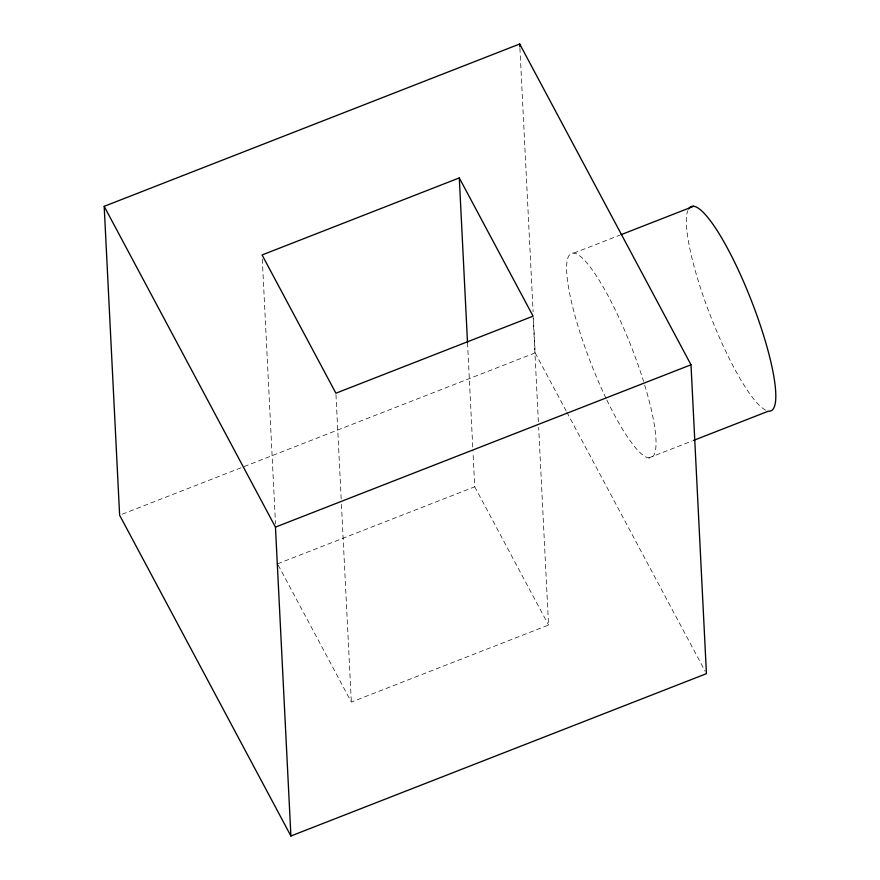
<?xml version="1.0" encoding="UTF-8"?>
<svg xmlns="http://www.w3.org/2000/svg" width="880" height="880" viewBox="0 0 880 880"><rect width="100%" height="100%" fill="white"/><g stroke="black" fill="none" stroke-linecap="round" stroke-linejoin="round"><path stroke-width="0.66" stroke-dasharray="4.4 3.3" d="M573.848 253.121L619.729 235.191M122.188 514.217L535.161 352.88L533.445 318.56M277.519 563.838L474.727 486.794L473.011 452.474M648.758 457.908L692.098 440.979M278.168 565.048L351.34 702.086L548.548 625.042L538.659 427.361M535.161 352.88L566.181 410.982M566.83 412.192L705.144 671.242M474.727 486.794L548.548 625.042M519.915 48.114L533.093 311.696M533.17 317.537L538.384 421.872M467.522 342.65L472.945 451.099M335.962 394.581L341.187 498.905M341.451 504.405L351.34 702.086M262.284 259.072L275.528 524.029M644.699 385.099A109.648 21.824 68.7 0 1 651.145 457.666A109.648 21.824 68.7 0 1 606.573 399.41M606.012 398.255A109.648 21.824 68.7 0 1 571.208 253.462A109.648 21.824 68.7 0 1 643.577 381.436M765.589 410.102A109.648 21.824 68.7 0 1 710.732 316.514A109.648 21.824 68.7 0 1 687.753 210.716"/><path stroke-width="1.32" d="M104.181 206.338L519.706 44L690.998 364.782L706.442 673.662L290.906 836L119.625 515.218L104.181 206.338L275.462 527.12L290.906 836M459.283 177.914L262.075 254.958L335.896 393.206L533.093 316.162L459.283 177.914L467.522 342.65M621.005 234.696L693.649 206.316M275.462 527.12L690.998 364.782M693.374 440.484L768.57 411.103A109.648 21.824 68.7 0 0 750.552 298.518A109.648 21.824 68.7 0 0 688.578 208.978M519.706 44L519.849 46.75"/></g></svg>
